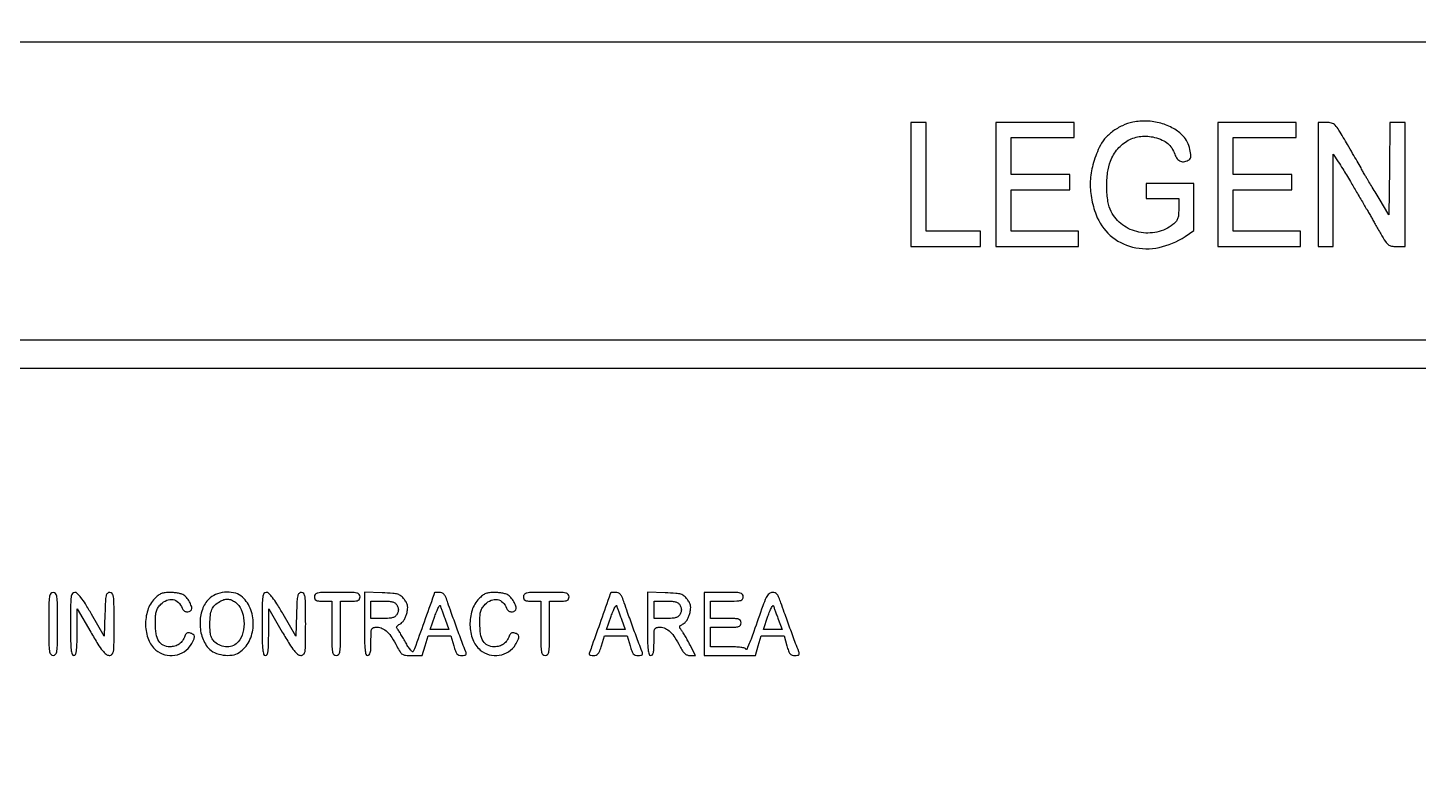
# Model space of a CAD drawing. Extents: x 0 to 1066, y 0 to 761.
# Drawn here: x 822.8 to 876.8, y 199.8 to 228.5 of the extents above; entities that cross this region are included whole.
import ezdxf

# ---------------------------------------------------------------- set-up
doc = ezdxf.new("R2010")
doc.units = 0
doc.header["$MEASUREMENT"] = 0

msp = doc.modelspace()

# ---------------------------------------------------------------- linework, layer by layer
for points in [[(183.390323, 95.266879, 0.000001), (192.989143, 95.254457, 0.000118)], [(479.458836, 95.240684, -0.000004), (502.524384, 95.211821, -0.198594)], [(710.559243, 95.267872, -0.000023), (733.258836, 95.240684, -0.000004), (756.324384, 95.211821, -0.198594)], [(416.092229, 95.24091, -0.000004), (439.072908, 95.212432, -0.198597)], [(542.992229, 95.24091, -0.000004), (565.972908, 95.212432, -0.198597)], [(606.442229, 95.24091, -0.000004), (629.422908, 95.212432, -0.198597)], [(669.892229, 95.24091, -0.000004), (692.872908, 95.212432, -0.198597)]]:
    msp.add_lwpolyline(points, format="xyb")
for points in [[(409.06215, 749.15415), (40.8618, 749.132981), (40.8618, 380.65769), (40.8618, 12.1824), (501.2973, 12.1824), (961.7328, 12.1824), (961.7328, 380.646631), (961.7328, 749.110861), (961.41555, 749.1633, 0.040886), (961.153339, 749.184871, 0.000002), (934.190609, 749.194398, 0.000089), (904.448031, 749.199508, 0.000054), (869.1804, 749.195529, -0.000029), (813.61687, 749.186499, -0.000004), (696.10453, 749.175037, -0.000004), (556.774728, 749.163736, -0.000004)], [(865.7118, 224.79163, 0.05575), (865.300767, 224.655389, 0.052815), (864.921851, 224.429809, 0.054599), (864.610507, 224.138829, 0.070204), (864.399324, 223.8093, 0.040947), (864.154804, 223.135043, 0.055105), (864.05401, 222.493989, 0.056166), (864.096408, 221.856014, 0.044893), (864.279186, 221.19119, 0.122697), (864.829693, 220.390297, 0.121669), (865.693237, 219.938223, 0.112665), (866.72329, 219.922001, 0.09427), (867.733938, 220.345275), (868.0806, 220.574684), (868.0806, 221.494042), (868.0806, 222.4134), (867.15, 222.4134), (866.2194, 222.4134), (866.2194, 222.1173), (866.2194, 221.8212), (866.8539, 221.8212), (867.4884, 221.8212), (867.4884, 221.40434, -0.020107), (867.479218, 221.176095, -0.069916), (867.447077, 221.03238, -0.089399), (867.381481, 220.922438, -0.047036), (867.265856, 220.812427, -0.113278), (866.644627, 220.519265, -0.105826), (865.941285, 220.516127, -0.106782), (865.303254, 220.800413, -0.117317), (864.865019, 221.315131, -0.080556), (864.73878, 221.707899, -0.03413), (864.693334, 222.261015, -0.034131), (864.724358, 222.829808, -0.062684), (864.838024, 223.278838, -0.081724), (865.120748, 223.754562, -0.094244), (865.529378, 224.087417, -0.09714), (866.021047, 224.240561, -0.09267), (866.542885, 224.200547, -0.033577), (866.851931, 224.095219, -0.07436), (867.064476, 223.966641, -0.08281), (867.216154, 223.791265, -0.050253), (867.335103, 223.543376, 0.077732), (867.431344, 223.368096, 0.13975), (867.562328, 223.271422, 0.14532), (867.720768, 223.260394, 0.086692), (867.896776, 223.333171, 0.268252), (867.963504, 223.460846, 0.051222), (867.92418, 223.730305, 0.04994), (867.818393, 224.02277, 0.075935), (867.66644, 224.245622, 0.078069), (867.283595, 224.545798, 0.059253), (866.78962, 224.74929, 0.057435), (866.244765, 224.835906, 0.06298)], [(872.9028, 222.3711), (872.9028, 219.96), (873.1989, 219.96), (873.495, 219.96), (873.495, 221.756239), (873.495, 223.552477), (873.68535, 223.255797, -0.002201), (873.865453, 222.972351, -0.004363), (874.00532, 222.745707, -0.00349), (874.15969, 222.486543, -0.000951), (874.399897, 222.075, 0.000636), (874.529832, 221.852062, 0.000705), (874.655992, 221.636931, 0.000652), (874.764167, 221.45361, 0.003648), (874.822963, 221.3559, -0.004309), (874.867477, 221.281702, -0.003147), (874.91569, 221.198554, -0.00318), (874.960386, 221.119172, -0.007012), (874.993283, 221.057855, 0.00826), (875.034603, 220.981298, 0.001154), (875.123063, 220.824534, 0.001319), (875.228713, 220.639452, 0.001119), (875.341259, 220.444505, 0.011012), (875.520859, 220.15014, 0.083284), (875.62978, 220.029898, 0.12813), (875.75232, 219.976099, 0.039728), (875.954609, 219.96), (876.2868, 219.96), (876.2868, 222.3711), (876.2868, 224.7822), (875.992382, 224.7822), (875.697965, 224.7822), (875.675132, 222.986032), (875.6523, 221.189864), (875.27248, 221.822782, 0.000182), (875.11949, 222.077509, 0.000213), (874.973899, 222.319483, 0.000188), (874.850554, 222.524113, 0.001283), (874.789397, 222.6249, -0.004688), (874.744976, 222.699245, -0.003396), (874.69684, 222.782846, -0.00343), (874.652206, 222.862874, -0.007476), (874.619317, 222.924989, 0.011381), (874.572387, 223.011974, 0.000679), (874.424472, 223.270983, 0.001021), (874.247251, 223.578875, 0.000753), (874.049845, 223.919039, 0.004165), (873.716941, 224.479905, 0.054732), (873.570356, 224.671393, 0.135985), (873.431047, 224.754478, 0.066966), (873.224995, 224.7822), (872.9028, 224.7822)], [(823.581, 205.2819, 0.002322), (823.584589, 204.509038, 0.031956), (823.605067, 204.229687, 0.123223), (823.655878, 204.103309, 0.240299), (823.7502, 204.0552, 0.240299), (823.844522, 204.103309, 0.123223), (823.895333, 204.229687, 0.031956), (823.915811, 204.509038, 0.002322), (823.9194, 205.2819, 0.002322), (823.915811, 206.054762, 0.031956), (823.895333, 206.334113, 0.123223), (823.844522, 206.460491, 0.240299), (823.7502, 206.5086, 0.240299), (823.655878, 206.460491, 0.123223), (823.605067, 206.334113, 0.031956), (823.584589, 206.054762, 0.002322)], [(824.427, 205.2819, 0.003213), (824.431328, 204.608379, 0.022561), (824.450338, 204.2808, 0.049302), (824.486253, 204.105077, 0.328801), (824.5539, 204.0552, 0.295501), (824.619272, 204.097531, 0.070336), (824.657006, 204.228231, 0.029944), (824.67704, 204.475794, 0.004715), (824.682637, 204.96465), (824.684474, 205.8741), (825.211387, 204.967957, 0.006242), (825.490761, 204.501024, 0.029041), (825.670482, 204.243737, 0.052989), (825.807726, 204.103238, 0.170079), (825.92865, 204.058507, 0.199339), (826.036931, 204.101273, 0.163117), (826.094625, 204.212706, 0.036571), (826.115704, 204.471581, 0.002034), (826.119, 205.2819, 0.002367), (826.115369, 206.049072, 0.031318), (826.094984, 206.331383, 0.117824), (826.045177, 206.460077, 0.246563), (825.95276, 206.5086, 0.195513), (825.861955, 206.471682, 0.145553), (825.808652, 206.376256, 0.043894), (825.781139, 206.169993, 0.004128), (825.76241, 205.658718), (825.7383, 204.808836), (825.245117, 205.658718, 0.007787), (825.005038, 206.057983, 0.025041), (824.828201, 206.31261, 0.035073), (824.690347, 206.467518, 0.195814), (824.589467, 206.5086, 0.254619), (824.499461, 206.459588, 0.110911), (824.450951, 206.327758, 0.030502), (824.430687, 206.041586, 0.002427)], [(827.693029, 206.26412, 0.114205), (827.425161, 205.81374, 0.083506), (827.342234, 205.235764, 0.085163), (827.452764, 204.673294, 0.127519), (827.741203, 204.267227, 0.108551), (828.087066, 204.085735, 0.105254), (828.481205, 204.063143, 0.106878), (828.845622, 204.202573, 0.11522), (829.108318, 204.477312, 0.021165), (829.216999, 204.680461, 0.127063), (829.240165, 204.797049, 0.232712), (829.197427, 204.872758, 0.086167), (829.082943, 204.924943, 0.067058), (829.006089, 204.934355, 0.120753), (828.944962, 204.918591, 0.12276), (828.898709, 204.876609, 0.07065), (828.865901, 204.808411, -0.072622), (828.779776, 204.631171, -0.089596), (828.651295, 204.500259, -0.08774), (828.482831, 204.420738, -0.066597), (828.279987, 204.3936, -0.114856), (828.029875, 204.451822, -0.145297), (827.856322, 204.612208, -0.099183), (827.756715, 204.895134, -0.035212), (827.7264, 205.325069, -0.014703), (827.734729, 205.608243, -0.055361), (827.764625, 205.783021, -0.07729), (827.826079, 205.915512, -0.049247), (827.934055, 206.047145, -0.096703), (828.167625, 206.204412, -0.146157), (828.409627, 206.231024, -0.15206), (828.619832, 206.12091, -0.107279), (828.765338, 205.89525, 0.127947), (828.831611, 205.801126, 0.131147), (828.93476, 205.752314, 0.142401), (829.042076, 205.763266, 0.159485), (829.121219, 205.830052, 0.211029), (829.135363, 205.932173, 0.047286), (829.069819, 206.099749, 0.046742), (828.961702, 206.27191, 0.065556), (828.833531, 206.400159, 0.088545), (828.756429, 206.440119, 0.025252), (828.625336, 206.473736, 0.02458), (828.470906, 206.497294, 0.023821), (828.313278, 206.505909, 0.026305), (828.10323, 206.496319, 0.068477), (827.956386, 206.461166, 0.074054), (827.831248, 206.389592, 0.034872)], [(829.856203, 206.296573, 0.123885), (829.573012, 205.903877, 0.085485), (829.459437, 205.364957, 0.082885), (829.531908, 204.802936, 0.104562), (829.783639, 204.344326, 0.111799), (830.021609, 204.167975, 0.06908), (830.358008, 204.072281, 0.069045), (830.707965, 204.071815, 0.111332), (830.985882, 204.175881, 0.131426), (831.366639, 204.60186, 0.103697), (831.527054, 205.201511, 0.101152), (831.43439, 205.827853, 0.118621), (831.103771, 206.327419, 0.118666), (830.844035, 206.474001, 0.075716), (830.498356, 206.517938, 0.073305), (830.143341, 206.456607, 0.095814)], [(831.8718, 205.2819, 0.003213), (831.876128, 204.608379, 0.022561), (831.895138, 204.2808, 0.049302), (831.931053, 204.105077, 0.328801), (831.9987, 204.0552, 0.295501), (832.064072, 204.097531, 0.070336), (832.101806, 204.228231, 0.029944), (832.12184, 204.475794, 0.004715), (832.127437, 204.96465), (832.129274, 205.8741), (832.656187, 204.967957, 0.006242), (832.935561, 204.501024, 0.029041), (833.115282, 204.243737, 0.052989), (833.252526, 204.103238, 0.170079), (833.37345, 204.058507, 0.199339), (833.481731, 204.101273, 0.163117), (833.539425, 204.212706, 0.036571), (833.560504, 204.471581, 0.002034), (833.5638, 205.2819, 0.002367), (833.560169, 206.049072, 0.031318), (833.539784, 206.331383, 0.117824), (833.489977, 206.460077, 0.246563), (833.39756, 206.5086, 0.195513), (833.306755, 206.471682, 0.145553), (833.253452, 206.376256, 0.043894), (833.225939, 206.169993, 0.004128), (833.20721, 205.658718), (833.1831, 204.808836), (832.689917, 205.658718, 0.007787), (832.449838, 206.057983, 0.025041), (832.273001, 206.31261, 0.035073), (832.135147, 206.467518, 0.195814), (832.034267, 206.5086, 0.254619), (831.944261, 206.459588, 0.110911), (831.895751, 206.327758, 0.030502), (831.875487, 206.041586, 0.002427)], [(833.9022, 206.3394, 0.094959), (833.918763, 206.252974, 0.184152), (833.96565, 206.201925, 0.098846), (834.058639, 206.17653, 0.017388), (834.2406, 206.1702), (834.579, 206.1702), (834.579, 205.1127, 0.002827), (834.582731, 204.452741, 0.036854), (834.603534, 204.208537, 0.138781), (834.654794, 204.098068, 0.218517), (834.7482, 204.0552, 0.218517), (834.841606, 204.098068, 0.138781), (834.892866, 204.208537, 0.036854), (834.913669, 204.452741, 0.002827), (834.9174, 205.1127), (834.9174, 206.1702), (835.2981, 206.1702, 0.013964), (835.507858, 206.176059, 0.090841), (835.610063, 206.20075, 0.188085), (835.660634, 206.251795, 0.102588), (835.6788, 206.3394, 0.193568), (835.641602, 206.431885, 0.15568), (835.546613, 206.483421, 0.043488), (835.337605, 206.504667, 0.003595), (834.7905, 206.5086, 0.003595), (834.243395, 206.504667, 0.043488), (834.034388, 206.483421, 0.15568), (833.939398, 206.431885, 0.193568)], [(835.848, 205.285321, 0.003202), (835.852326, 204.609813, 0.022501), (835.871332, 204.28137, 0.049121), (835.90723, 204.105147, 0.329081), (835.9749, 204.0552, 0.232029), (836.036637, 204.08548, 0.108427), (836.075769, 204.168, 0.047315), (836.096501, 204.323857, 0.00942), (836.1018, 204.6051, -0.00595), (836.106107, 204.967065, -0.096871), (836.132144, 205.085198, -0.238613), (836.19681, 205.138815, -0.056005), (836.340853, 205.155, -0.111153), (836.542305, 205.109656, -0.081177), (836.73162, 204.978801, -0.058854), (836.91731, 204.752171, -0.025924), (837.109172, 204.41475, 0.019528), (837.230003, 204.19578, 0.119336), (837.320252, 204.104704, 0.1192), (837.442213, 204.064946, 0.019465), (837.69245, 204.0552), (838.095261, 204.0552), (838.207668, 204.4359), (838.320076, 204.8166), (838.765043, 204.8166), (839.210011, 204.8166), (839.3166, 204.4359, 0.017944), (839.381985, 204.23099, 0.087286), (839.442212, 204.125531, 0.141822), (839.519434, 204.073152, 0.078722), (839.632746, 204.0552, 0.029308), (839.737892, 204.061368, 0.166988), (839.787622, 204.085276, 0.236769), (839.802464, 204.129066, 0.061225), (839.78269, 204.20325, -0.006965), (839.660401, 204.519606, -0.001209), (839.439145, 205.12104, -0.001323), (839.219417, 205.727787, -0.005089), (839.087652, 206.10675, 0.017403), (839.008881, 206.3165, 0.074917), (838.940122, 206.430275, 0.125362), (838.860416, 206.488172, 0.094981), (838.753849, 206.5086, 0.00999), (838.677684, 206.507078, 0.016528), (838.613552, 206.502387, 0.010464), (838.562448, 206.495862, 0.371455), (838.555195, 206.48745, -0.085713), (838.542056, 206.411477, -0.000205), (838.164979, 205.354462, -0.000326), (837.793515, 204.316662, -0.052347), (837.740449, 204.20652, -0.469935), (837.705171, 204.201598, -0.03714), (837.631041, 204.280135, -0.029772), (837.539637, 204.407422, -0.015705), (837.440943, 204.57516, 0.00553), (837.340432, 204.754225, 0.006942), (837.243161, 204.91782, 0.005676), (837.158307, 205.052665, 0.053145), (837.115276, 205.105964, -0.183705), (837.09786, 205.14475, -0.158456), (837.109213, 205.188191, -0.095196), (837.152479, 205.233736, -0.040132), (837.225133, 205.277387, 0.084253), (837.307083, 205.337001, 0.049314), (837.383149, 205.431986, 0.044595), (837.446856, 205.552132, 0.038698), (837.491864, 205.687463, 0.026721), (837.525834, 205.863822, 0.076578), (837.523842, 205.988241, 0.082928), (837.484816, 206.100584, 0.035157), (837.398472, 206.235262, 0.057331), (837.275902, 206.36554, 0.10358), (837.147517, 206.434832, 0.055706), (836.952385, 206.469774, 0.007564), (836.537158, 206.490871), (835.848, 206.515443)], [(840.298429, 206.26412, 0.114205), (840.030561, 205.81374, 0.083506), (839.947634, 205.235764, 0.085163), (840.058164, 204.673294, 0.127519), (840.346603, 204.267227, 0.108551), (840.692466, 204.085735, 0.105254), (841.086605, 204.063143, 0.106878), (841.451022, 204.202573, 0.11522), (841.713718, 204.477312, 0.021165), (841.822399, 204.680461, 0.127063), (841.845565, 204.797049, 0.232712), (841.802827, 204.872758, 0.086167), (841.688343, 204.924943, 0.067058), (841.611489, 204.934355, 0.120753), (841.550362, 204.918591, 0.12276), (841.504109, 204.876609, 0.07065), (841.471301, 204.808411, -0.072622), (841.385176, 204.631171, -0.089596), (841.256695, 204.500259, -0.08774), (841.088231, 204.420738, -0.066597), (840.885387, 204.3936, -0.114856), (840.635275, 204.451822, -0.145297), (840.461722, 204.612208, -0.099183), (840.362115, 204.895134, -0.035212), (840.3318, 205.325069, -0.014703), (840.340129, 205.608243, -0.055361), (840.370025, 205.783021, -0.07729), (840.431479, 205.915512, -0.049247), (840.539455, 206.047145, -0.096703), (840.773025, 206.204412, -0.146157), (841.015027, 206.231024, -0.15206), (841.225232, 206.12091, -0.107279), (841.370738, 205.89525, 0.127947), (841.437011, 205.801126, 0.131147), (841.54016, 205.752314, 0.142401), (841.647476, 205.763266, 0.159485), (841.726619, 205.830052, 0.211029), (841.740763, 205.932173, 0.047286), (841.675219, 206.099749, 0.046742), (841.567102, 206.27191, 0.065556), (841.438931, 206.400159, 0.088545), (841.361829, 206.440119, 0.025252), (841.230736, 206.473736, 0.02458), (841.076306, 206.497294, 0.023821), (840.918678, 206.505909, 0.026305), (840.70863, 206.496319, 0.068477), (840.561786, 206.461166, 0.074054), (840.436648, 206.389592, 0.034872)], [(842.0238, 206.3394, 0.094959), (842.040363, 206.252974, 0.184152), (842.08725, 206.201925, 0.098846), (842.180239, 206.17653, 0.017388), (842.3622, 206.1702), (842.7006, 206.1702), (842.7006, 205.1127, 0.002827), (842.704331, 204.452741, 0.036854), (842.725134, 204.208537, 0.138781), (842.776394, 204.098068, 0.218517), (842.8698, 204.0552, 0.218517), (842.963206, 204.098068, 0.138781), (843.014466, 204.208537, 0.036854), (843.035269, 204.452741, 0.002827), (843.039, 205.1127), (843.039, 206.1702), (843.4197, 206.1702, 0.013964), (843.629458, 206.176059, 0.090841), (843.731663, 206.20075, 0.188085), (843.782234, 206.251795, 0.102588), (843.8004, 206.3394, 0.193568), (843.763202, 206.431885, 0.15568), (843.668213, 206.483421, 0.043488), (843.459205, 206.504667, 0.003595), (842.9121, 206.5086, 0.003595), (842.364995, 206.504667, 0.043488), (842.155988, 206.483421, 0.15568), (842.060998, 206.431885, 0.193568)], [(845.407795, 206.48745, -0.084799), (845.401291, 206.449434, -0.000052), (845.03532, 205.410662, -0.000388), (844.699776, 204.460928, -0.009822), (844.602775, 204.20325, 0.060048), (844.583183, 204.129519, 0.230938), (844.597432, 204.085662, 0.170663), (844.645525, 204.061554, 0.031659), (844.745779, 204.0552, 0.086283), (844.853894, 204.073997, 0.134827), (844.930723, 204.127959, 0.082591), (844.992796, 204.23497, 0.018432), (845.060268, 204.4359), (845.172676, 204.8166), (845.617643, 204.8166), (846.062611, 204.8166), (846.1692, 204.4359, 0.017944), (846.234585, 204.23099, 0.087286), (846.294812, 204.125531, 0.141822), (846.372034, 204.073152, 0.078722), (846.485346, 204.0552, 0.029308), (846.590492, 204.061368, 0.166988), (846.640222, 204.085276, 0.236769), (846.655064, 204.129066, 0.061225), (846.63529, 204.20325, -0.006965), (846.513001, 204.519606, -0.001209), (846.291745, 205.12104, -0.001323), (846.072017, 205.727787, -0.005089), (845.940252, 206.10675, 0.017403), (845.861481, 206.3165, 0.074917), (845.792722, 206.430275, 0.125362), (845.713016, 206.488172, 0.094981), (845.606449, 206.5086, 0.00999), (845.530284, 206.507078, 0.016528), (845.466152, 206.502387, 0.010464), (845.415048, 206.495862, 0.371455)], [(846.846, 205.285321, 0.003202), (846.850326, 204.609813, 0.022501), (846.869332, 204.28137, 0.049121), (846.90523, 204.105147, 0.329081), (846.9729, 204.0552, 0.232029), (847.034637, 204.08548, 0.108427), (847.073769, 204.168, 0.047315), (847.094501, 204.323857, 0.00942), (847.0998, 204.6051, -0.00595), (847.104107, 204.967065, -0.096871), (847.130144, 205.085198, -0.238613), (847.19481, 205.138815, -0.056005), (847.338853, 205.155, -0.111153), (847.540305, 205.109656, -0.081177), (847.72962, 204.978801, -0.058854), (847.91531, 204.752171, -0.025924), (848.107172, 204.41475, 0.021841), (848.206916, 204.235953, 0.069009), (848.29407, 204.130427, 0.100305), (848.386578, 204.074632, 0.085906), (848.498845, 204.0552), (848.71005, 204.0552), (848.503873, 204.45705, 0.006834), (848.415806, 204.623072, 0.006481), (848.321698, 204.789612, 0.006451), (848.234651, 204.93476, 0.022591), (848.173227, 205.024875, -0.02569), (848.106648, 205.123864, -0.192002), (848.097729, 205.178664, -0.198014), (848.129063, 205.22359, -0.027525), (848.229928, 205.280775, 0.089041), (848.307881, 205.338614, 0.046566), (848.382398, 205.434276, 0.042448), (848.445634, 205.554602, 0.038847), (848.489864, 205.687463, 0.026721), (848.523834, 205.863822, 0.076578), (848.521842, 205.988241, 0.082928), (848.482816, 206.100584, 0.035157), (848.396472, 206.235262, 0.057331), (848.273902, 206.36554, 0.10358), (848.145517, 206.434832, 0.055706), (847.950385, 206.469774, 0.007564), (847.535158, 206.490871), (846.846, 206.515443)], [(849.0456, 205.2819), (849.0456, 204.0552), (850.042331, 204.0552), (851.039061, 204.0552), (851.151468, 204.4359), (851.263876, 204.8166), (851.708843, 204.8166), (852.153811, 204.8166), (852.2604, 204.4359, 0.017944), (852.325785, 204.23099, 0.087286), (852.386012, 204.125531, 0.141822), (852.463234, 204.073152, 0.078722), (852.576546, 204.0552, 0.029308), (852.681692, 204.061368, 0.166988), (852.731422, 204.085276, 0.236769), (852.746264, 204.129066, 0.061225), (852.72649, 204.20325, -0.006965), (852.604201, 204.519606, -0.001209), (852.382945, 205.12104, -0.001323), (852.163217, 205.727787, -0.005089), (852.031452, 206.10675, 0.017956), (851.954484, 206.311014, 0.070049), (851.885708, 206.426764, 0.117315), (851.808169, 206.487096, 0.107327), (851.709142, 206.5086, 0.184102), (851.571854, 206.456276, 0.099007), (851.461361, 206.309464, 0.027305), (851.324551, 205.979647, 0.001738), (850.980411, 204.991501, -0.007137), (850.872557, 204.692257, -0.013896), (850.776529, 204.457303, -0.012768), (850.69828, 204.291659, -0.667021), (850.67225, 204.293551, 0.252289), (850.624706, 204.338269, 0.029802), (850.477572, 204.368237, 0.025305), (850.263884, 204.387683, 0.010037), (849.96915, 204.3936), (849.2994, 204.3936), (849.2994, 204.7743), (849.2994, 205.155), (849.8916, 205.155, 0.006583), (850.241492, 205.159607, 0.063075), (850.388625, 205.182193, 0.183695), (850.45747, 205.233626, 0.142406), (850.4838, 205.3242, 0.142406), (850.45747, 205.414774, 0.183695), (850.388625, 205.466207, 0.063075), (850.241492, 205.488793, 0.006583), (849.8916, 205.4934), (849.2994, 205.4934), (849.2994, 205.8318), (849.2994, 206.1702), (849.9339, 206.1702, 0.005909), (850.311926, 206.174667, 0.059311), (850.467938, 206.19699, 0.180365), (850.540456, 206.248488, 0.150217), (850.5684, 206.3394, 0.17273), (850.535727, 206.431157, 0.168559), (850.452075, 206.48275, 0.050222), (850.269522, 206.504449, 0.004487), (849.807, 206.5086), (849.0456, 206.5086)], [(830.835297, 206.124839, -0.143223), (831.062998, 205.840523, -0.079931), (831.16546, 205.405353, -0.077332), (831.127265, 204.944218, -0.11509), (830.945996, 204.58395, -0.119537), (830.757584, 204.444395, -0.098447), (830.511927, 204.393752, -0.09388), (830.255477, 204.440462, -0.097006), (830.037203, 204.577547, -0.056872), (829.936283, 204.69664, -0.080028), (829.878387, 204.822996, -0.054705), (829.850563, 204.994724, -0.014142), (829.844091, 205.275497, -0.025001), (829.863155, 205.620355, -0.075567), (829.922582, 205.847338, -0.098225), (830.036037, 206.012205, -0.062967), (830.2221, 206.152619, -0.051006), (830.386866, 206.225958, -0.090781), (830.533514, 206.245995, -0.090761), (830.677771, 206.212781, -0.050966)], [(837.117, 206.001, -0.049536), (837.153162, 205.913626, -0.073486), (837.165253, 205.8318, -0.073486), (837.153162, 205.749974, -0.049536), (837.117, 205.6626, -0.09537), (837.048105, 205.577675, -0.100861), (836.953866, 205.526433, -0.059921), (836.808832, 205.500448, -0.014397), (836.564123, 205.4934), (836.1018, 205.4934), (836.1018, 205.8318), (836.1018, 206.1702), (836.564123, 206.1702, -0.014397), (836.808832, 206.163152, -0.059921), (836.953866, 206.137167, -0.100861), (837.048105, 206.085925, -0.09537)], [(838.981355, 205.47225), (839.131144, 205.0704), (838.768838, 205.0704), (838.406532, 205.0704), (838.584343, 205.584818, -0.011999), (838.655093, 205.774624, -0.026422), (838.720117, 205.915059, -0.047278), (838.770434, 205.991701, -0.601846), (838.79686, 205.986668, 0.009837), (838.818696, 205.920495, 0.001488), (838.865371, 205.789123, 0.001668), (838.921462, 205.634356, 0.001442)], [(845.833955, 205.47225), (845.983744, 205.0704), (845.621438, 205.0704), (845.259132, 205.0704), (845.436943, 205.584818, -0.011999), (845.507693, 205.774624, -0.026422), (845.572717, 205.915059, -0.047278), (845.623034, 205.991701, -0.601846), (845.64946, 205.986668, 0.009837), (845.671296, 205.920495, 0.001488), (845.717971, 205.789123, 0.001668), (845.774062, 205.634356, 0.001442)], [(848.115, 206.001, -0.049536), (848.151162, 205.913626, -0.073486), (848.163253, 205.8318, -0.073486), (848.151162, 205.749974, -0.049536), (848.115, 205.6626, -0.09537), (848.046105, 205.577675, -0.100861), (847.951866, 205.526433, -0.059921), (847.806832, 205.500448, -0.014397), (847.562123, 205.4934), (847.0998, 205.4934), (847.0998, 205.8318), (847.0998, 206.1702), (847.562123, 206.1702, -0.014397), (847.806832, 206.163152, -0.059921), (847.951866, 206.137167, -0.100861), (848.046105, 206.085925, -0.09537)], [(851.925155, 205.47225), (852.074944, 205.0704), (851.712638, 205.0704), (851.350332, 205.0704), (851.528143, 205.584818, -0.011999), (851.598893, 205.774624, -0.026422), (851.663917, 205.915059, -0.047278), (851.714234, 205.991701, -0.601846), (851.74066, 205.986668, 0.009837), (851.762496, 205.920495, 0.001488), (851.809171, 205.789123, 0.001668), (851.865262, 205.634356, 0.001442)]]:
    msp.add_lwpolyline(points, format="xyb", close=True)
for points in [[(960.8868, 222.1173), (960.8868, 216.3222), (869.3496, 216.3222), (777.8124, 216.3222), (777.8124, 222.1173), (777.8124, 227.9124), (869.3496, 227.9124), (960.8868, 227.9124)], [(857.0826, 222.3711), (857.0826, 219.96), (858.4362, 219.96), (859.7898, 219.96), (859.7898, 220.2561), (859.7898, 220.5522), (858.7323, 220.5522), (857.6748, 220.5522), (857.6748, 222.6672), (857.6748, 224.7822), (857.3787, 224.7822), (857.0826, 224.7822)], [(860.382, 222.3711), (860.382, 219.96), (861.9894, 219.96), (863.5968, 219.96), (863.5968, 220.2561), (863.5968, 220.5522), (862.2855, 220.5522), (860.9742, 220.5522), (860.9742, 221.3559), (860.9742, 222.1596), (862.1163, 222.1596), (863.2584, 222.1596), (863.2584, 222.4557), (863.2584, 222.7518), (862.1163, 222.7518), (860.9742, 222.7518), (860.9742, 223.4709), (860.9742, 224.19), (862.2009, 224.19), (863.4276, 224.19), (863.4276, 224.4861), (863.4276, 224.7822), (861.9048, 224.7822), (860.382, 224.7822)], [(869.0112, 222.3711), (869.0112, 219.96), (870.6186, 219.96), (872.226, 219.96), (872.226, 220.2561), (872.226, 220.5522), (870.9147, 220.5522), (869.6034, 220.5522), (869.6034, 221.3559), (869.6034, 222.1596), (870.7455, 222.1596), (871.8876, 222.1596), (871.8876, 222.4557), (871.8876, 222.7518), (870.7455, 222.7518), (869.6034, 222.7518), (869.6034, 223.4709), (869.6034, 224.19), (870.8301, 224.19), (872.0568, 224.19), (872.0568, 224.4861), (872.0568, 224.7822), (870.534, 224.7822), (869.0112, 224.7822)], [(960.8868, 114.1677), (960.8868, 13.113), (869.3496, 13.113), (777.8124, 13.113), (777.8124, 114.1677), (777.8124, 215.2224), (869.3496, 215.2224), (960.8868, 215.2224)]]:
    msp.add_lwpolyline(points, close=True)

doc.saveas('drawing.dxf')
